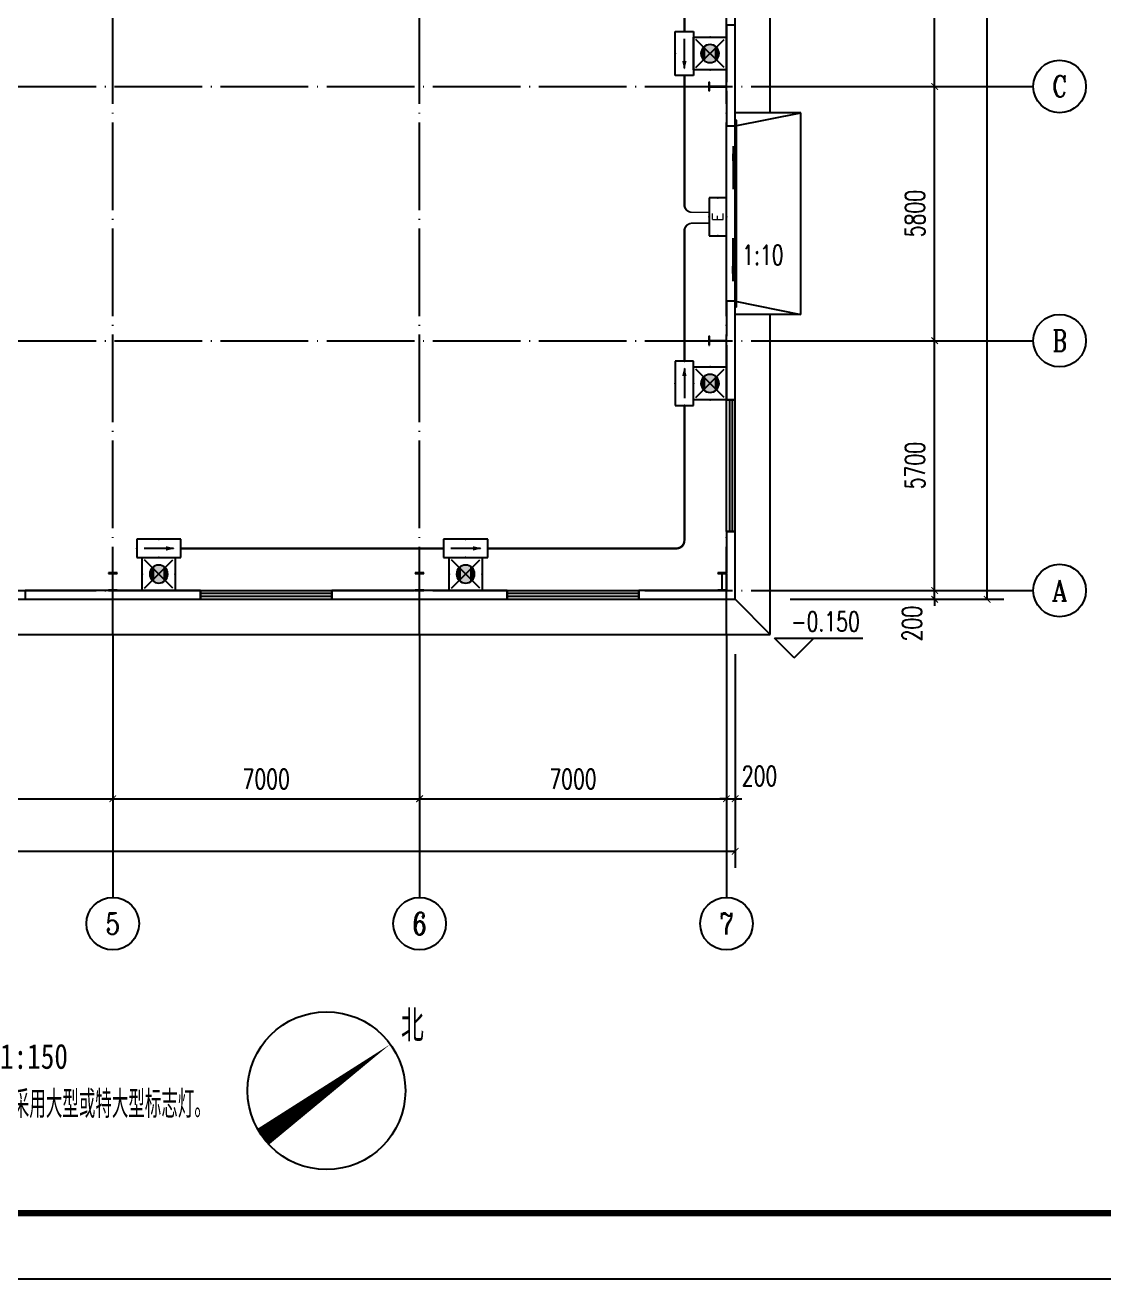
# Model space of a CAD drawing. Extents: x 33088 to 140010, y 13737 to 369010.
# Drawn here: x 81274 to 105885, y 147093 to 175699 of the extents above; entities that cross this region are included whole.
import ezdxf
from ezdxf.enums import TextEntityAlignment as Align

# ---------------------------------------------------------------- set-up
doc = ezdxf.new("R2010")
doc.units = 0
doc.header["$LTSCALE"] = 1000
doc.header["$MEASUREMENT"] = 0
doc.linetypes.add('DOTE', pattern=[2.42, 2, -0.2, 0.02, -0.2])
doc.layers.get('0').update_dxf_attribs({"linetype": 'CONTINUOUS'})
doc.layers.get('DEFPOINTS').update_dxf_attribs({"linetype": 'CONTINUOUS'})
for name, color, linetype in [('AXIS', 3, 'CONTINUOUS'), ('AXIS_TEXT', 7, 'CONTINUOUS'), ('COLUMN', 99, 'CONTINUOUS'), ('DIM_ELEV', 3, 'CONTINUOUS'), ('DIM_SYMB', 3, 'CONTINUOUS'), ('DOTE', 1, 'DOTE'), ('EQUIP-照明', 3, 'CONTINUOUS'), ('GROUND', 2, 'CONTINUOUS'), ('PUB_TEXT', 7, 'CONTINUOUS'), ('PUB_TITLE', 4, 'CONTINUOUS'), ('STAIR', 2, 'CONTINUOUS'), ('TEL_TEXT', 7, 'CONTINUOUS'), ('WALL', 9, 'CONTINUOUS'), ('WINDOW', 99, 'CONTINUOUS'), ('WIRE-照明', 1, 'CONTINUOUS')]:
    doc.layers.add(name, color=color, linetype=linetype)
doc.styles.add('_TCH_AXIS', font='COMPLEX', dxfattribs={"bigfont": 'GBCBIG'})
doc.styles.add('_TCH_DIM', font='SIMPLEX', dxfattribs={"bigfont": 'GBCBIG'})
doc.styles.add('_TEL_DIM', font='SIMPLEX', dxfattribs={"width": 0.8, "height": 3.5, "bigfont": 'HZTXT'})
doc.styles.add('COMPLEX', font='COMPLEX')
doc.styles.add('DIM_FONT', font='SIMPLEX', dxfattribs={"width": 0.7, "bigfont": 'GBCBIG'})
doc.styles.get("Standard").update_dxf_attribs({"font": 'gbenor.shx', "bigfont": 'gbcbig.shx'})
doc.styles.add('STY53', font='COMPLEX', dxfattribs={"width": 0.6, "bigfont": 'HZTXT'})
doc.styles.add('新宋体', font='', dxfattribs={"width": 0.8})
doc.styles.get('新宋体').set_extended_font_data('NSimSun')
doc.dimstyles.new('DIMN150', dxfattribs={"dimscale": 1.5, "dimtxt": 300, "dimasz": 100, "dimexe": 250, "dimexo": 300, "dimgap": 150, "dimtad": 1, "dimdec": 0, "dimzin": 0, "dimtxsty": 'DIM_FONT', "dimblk": 'ARCHTICK', "dimcen": 0.09, "dimclrt": 7, "dimazin": 3, "dimtfac": 1, "dimtdec": 0, "dimtix": 1, "dimtmove": 0, "dimatfit": 3, "dimtolj": 1, "dimtzin": 0})

# ---------------------------------------------------------------- blocks, each defined once
blk = doc.blocks.new('$EQUIP$00001167')
for p, q in [((-0.429, 0.429), (0.429, -0.429)), ((-0.429, -0.429), (0.429, 0.429))]:
    blk.add_line(p, q)
blk.add_lwpolyline([(-0.5, 0.5), (-0.5, -0.5), (0.5, -0.5), (0.5, 0.5)], close=True)
blk.add_circle((0, 0), 0.275)
for p in [(0, 0.5), (-0.5, 0), (0.5, 0), (0, -0.5)]:
    blk.add_point(p)
for points in [[(-0.238, 0.137), (0.238, 0.137), (-0.275, 0), (0.275, 0)], [(-0.238, -0.137), (0.238, -0.137), (-0.275, 0), (0.275, 0)], [(-0.137, 0.238), (0.137, 0.238), (-0.238, 0.137), (0.238, 0.137)], [(0, 0.275), (0, 0.275), (-0.137, 0.238), (0.137, 0.238)], [(-0.137, -0.238), (0.137, -0.238), (-0.238, -0.137), (0.238, -0.137)], [(0, -0.275), (0, -0.275), (-0.137, -0.238), (0.137, -0.238)]]:
    blk.add_solid(points)
at = {"flags": 9}
blk.add_attdef('A', (0, 0), '', height=0.00002, dxfattribs=at)
blk = doc.blocks.new('$EQUIP$00001686')
for p, q in [((0.72, 0.6), (-0.72, 0.6)), ((-0.72, 0.6), (-0.72, 0)), ((0.72, 0), (0.72, 0.6)), ((-0.72, 0), (0.72, 0))]:
    blk.add_line(p, q)
at = {"color": 7}
blk.add_line((-0.48, 0.3), (0.48, 0.3), dxfattribs=at)
for p in [(0, 0.6), (-0.72, 0.3), (0, 0), (0.72, 0.3)]:
    blk.add_point(p)
blk.add_solid([(-0.24, 0.228), (-0.528, 0.3), (-0.24, 0.372)])
blk = doc.blocks.new('_AXISO')
blk.add_circle((0, 0), 0.5)
at = {"layer": 'AXIS_TEXT', "style": 'COMPLEX', "width": 1.041667}
blk.add_attdef('A', text='', height=0.56, dxfattribs=at).set_placement((-0.25, -0.28), (0.25, -0.28), align=Align.FIT)
blk = doc.blocks.new('_ARCHTICK')
at = {"color": 0, "linetype": 'BYBLOCK', "const_width": 0.15}
blk.add_lwpolyline([(-0.5, -0.5), (0.5, 0.5)], dxfattribs=at)
blk = doc.blocks.new('*D74')
at = {"layer": 'AXIS', "color": 0}
for p, q in [((165343, 234065), (165343, 229190)), ((207743, 234065), (207743, 229190)), ((165343, 229565), (207743, 229565))]:
    blk.add_line(p, q, dxfattribs=at)
at = {"layer": 'DEFPOINTS', "color": 0}
for p in [(165343, 234515), (207743, 234515), (207743, 229565)]:
    blk.add_point(p, dxfattribs=at)
at = {"layer": 'AXIS', "color": 0, "xscale": 150, "yscale": 150, "zscale": 150, "rotation": 180}
blk.add_blockref('_ARCHTICK', (165343, 229565), dxfattribs=at)
at = {"layer": 'AXIS', "color": 0, "xscale": 150, "yscale": 150, "zscale": 150}
blk.add_blockref('_ARCHTICK', (207743, 229565), dxfattribs=at)
at = {"layer": 'AXIS', "color": 7, "insert": (186543, 230015), "char_height": 450, "attachment_point": 5, "style": 'DIM_FONT'}
blk.add_mtext('\\A1;42400', dxfattribs=at)
blk = doc.blocks.new('*D79')
at = {"layer": 'AXIS', "color": 0}
for p, q in [((186543, 234065), (186543, 230390)), ((193543, 234065), (193543, 230390)), ((186543, 230765), (193543, 230765))]:
    blk.add_line(p, q, dxfattribs=at)
at = {"layer": 'DEFPOINTS', "color": 0}
for p in [(186543, 234515), (193543, 234515), (193543, 230765)]:
    blk.add_point(p, dxfattribs=at)
at = {"layer": 'AXIS', "color": 0, "xscale": 150, "yscale": 150, "zscale": 150, "rotation": 180}
blk.add_blockref('_ARCHTICK', (186543, 230765), dxfattribs=at)
at = {"layer": 'AXIS', "color": 0, "xscale": 150, "yscale": 150, "zscale": 150}
blk.add_blockref('_ARCHTICK', (193543, 230765), dxfattribs=at)
at = {"layer": 'AXIS', "color": 7, "insert": (190043, 231215), "char_height": 450, "attachment_point": 5, "style": 'DIM_FONT'}
blk.add_mtext('\\A1;7000', dxfattribs=at)
blk = doc.blocks.new('*D80')
at = {"layer": 'AXIS', "color": 0}
for p, q in [((193543, 234065), (193543, 230390)), ((200543, 234065), (200543, 230390)), ((193543, 230765), (200543, 230765))]:
    blk.add_line(p, q, dxfattribs=at)
at = {"layer": 'DEFPOINTS', "color": 0}
for p in [(193543, 234515), (200543, 234515), (200543, 230765)]:
    blk.add_point(p, dxfattribs=at)
at = {"layer": 'AXIS', "color": 0, "xscale": 150, "yscale": 150, "zscale": 150, "rotation": 180}
blk.add_blockref('_ARCHTICK', (193543, 230765), dxfattribs=at)
at = {"layer": 'AXIS', "color": 0, "xscale": 150, "yscale": 150, "zscale": 150}
blk.add_blockref('_ARCHTICK', (200543, 230765), dxfattribs=at)
at = {"layer": 'AXIS', "color": 7, "insert": (197043, 231215), "char_height": 450, "attachment_point": 5, "style": 'DIM_FONT'}
blk.add_mtext('\\A1;7000', dxfattribs=at)
blk = doc.blocks.new('*D81')
at = {"layer": 'AXIS', "color": 0}
for p, q in [((200543, 234065), (200543, 230390)), ((207543, 234065), (207543, 230390)), ((200543, 230765), (207543, 230765))]:
    blk.add_line(p, q, dxfattribs=at)
at = {"layer": 'DEFPOINTS', "color": 0}
for p in [(200543, 234515), (207543, 234515), (207543, 230765)]:
    blk.add_point(p, dxfattribs=at)
at = {"layer": 'AXIS', "color": 0, "xscale": 150, "yscale": 150, "zscale": 150, "rotation": 180}
blk.add_blockref('_ARCHTICK', (200543, 230765), dxfattribs=at)
at = {"layer": 'AXIS', "color": 0, "xscale": 150, "yscale": 150, "zscale": 150}
blk.add_blockref('_ARCHTICK', (207543, 230765), dxfattribs=at)
at = {"layer": 'AXIS', "color": 7, "insert": (204043, 231215), "char_height": 450, "attachment_point": 5, "style": 'DIM_FONT'}
blk.add_mtext('\\A1;7000', dxfattribs=at)
blk = doc.blocks.new('*D82')
at = {"layer": 'AXIS', "color": 0}
for p, q in [((207543, 234065), (207543, 230390)), ((207743, 234065), (207743, 230390)), ((207543, 230765), (207393, 230765)), ((207543, 230765), (207743, 230765)), ((207743, 230765), (207893, 230765))]:
    blk.add_line(p, q, dxfattribs=at)
at = {"layer": 'DEFPOINTS', "color": 0}
for p in [(207543, 234515), (207743, 234515), (207743, 230765)]:
    blk.add_point(p, dxfattribs=at)
at = {"layer": 'AXIS', "color": 0, "xscale": 150, "yscale": 150, "zscale": 150}
blk.add_blockref('_ARCHTICK', (207543, 230765), dxfattribs=at)
at = {"layer": 'AXIS', "color": 0, "xscale": 150, "yscale": 150, "zscale": 150, "rotation": 180}
blk.add_blockref('_ARCHTICK', (207743, 230765), dxfattribs=at)
at = {"layer": 'AXIS', "color": 7, "insert": (208298, 231283), "char_height": 450, "attachment_point": 5, "style": 'DIM_FONT'}
blk.add_mtext('\\A1;200', dxfattribs=at)
blk = doc.blocks.new('*D92')
at = {"layer": 'AXIS', "color": 0}
for p, q in [((208993, 270315), (213868, 270315)), ((213493, 235315), (213493, 270315)), ((208993, 235315), (213868, 235315))]:
    blk.add_line(p, q, dxfattribs=at)
at = {"layer": 'DEFPOINTS', "color": 0}
for p in [(208543, 270315), (213493, 270315), (208543, 235315)]:
    blk.add_point(p, dxfattribs=at)
at = {"layer": 'AXIS', "color": 0, "xscale": 150, "yscale": 150, "zscale": 150}
for p, rotation in [((213493, 270315), 90), ((213493, 235315), 270)]:
    blk.add_blockref('_ARCHTICK', p, dxfattribs=dict(at, rotation=rotation))
at = {"layer": 'AXIS', "color": 7, "insert": (213043, 252815), "char_height": 450, "attachment_point": 5, "rotation": 90, "style": 'DIM_FONT'}
blk.add_mtext('\\A1;35000', dxfattribs=at)
blk = doc.blocks.new('*D93')
at = {"layer": 'AXIS', "color": 0}
for p, q in [((208993, 235515), (212668, 235515)), ((212293, 235515), (212293, 235665)), ((212293, 235315), (212293, 235515)), ((208993, 235315), (212668, 235315)), ((212293, 235315), (212293, 235165))]:
    blk.add_line(p, q, dxfattribs=at)
at = {"layer": 'DEFPOINTS', "color": 0}
for p in [(208543, 235515), (212293, 235515), (208543, 235315)]:
    blk.add_point(p, dxfattribs=at)
at = {"layer": 'AXIS', "color": 0, "xscale": 150, "yscale": 150, "zscale": 150}
for p, rotation in [((212293, 235515), 270), ((212293, 235315), 90)]:
    blk.add_blockref('_ARCHTICK', p, dxfattribs=dict(at, rotation=rotation))
at = {"layer": 'AXIS', "color": 7, "insert": (211776, 234760), "char_height": 450, "attachment_point": 5, "rotation": 90, "style": 'DIM_FONT'}
blk.add_mtext('\\A1;200', dxfattribs=at)
blk = doc.blocks.new('*D94')
at = {"layer": 'AXIS', "color": 0}
for p, q in [((208993, 241215), (212668, 241215)), ((212293, 235515), (212293, 241215)), ((208993, 235515), (212668, 235515))]:
    blk.add_line(p, q, dxfattribs=at)
at = {"layer": 'DEFPOINTS', "color": 0}
for p in [(208543, 241215), (212293, 241215), (208543, 235515)]:
    blk.add_point(p, dxfattribs=at)
at = {"layer": 'AXIS', "color": 0, "xscale": 150, "yscale": 150, "zscale": 150}
for p, rotation in [((212293, 241215), 90), ((212293, 235515), 270)]:
    blk.add_blockref('_ARCHTICK', p, dxfattribs=dict(at, rotation=rotation))
at = {"layer": 'AXIS', "color": 7, "insert": (211843, 238365), "char_height": 450, "attachment_point": 5, "rotation": 90, "style": 'DIM_FONT'}
blk.add_mtext('\\A1;5700', dxfattribs=at)
blk = doc.blocks.new('*D95')
at = {"layer": 'AXIS', "color": 0}
for p, q in [((208993, 247015), (212668, 247015)), ((212293, 241215), (212293, 247015)), ((208993, 241215), (212668, 241215))]:
    blk.add_line(p, q, dxfattribs=at)
at = {"layer": 'DEFPOINTS', "color": 0}
for p in [(208543, 247015), (212293, 247015), (208543, 241215)]:
    blk.add_point(p, dxfattribs=at)
at = {"layer": 'AXIS', "color": 0, "xscale": 150, "yscale": 150, "zscale": 150}
for p, rotation in [((212293, 247015), 90), ((212293, 241215), 270)]:
    blk.add_blockref('_ARCHTICK', p, dxfattribs=dict(at, rotation=rotation))
at = {"layer": 'AXIS', "color": 7, "insert": (211843, 244115), "char_height": 450, "attachment_point": 5, "rotation": 90, "style": 'DIM_FONT'}
blk.add_mtext('\\A1;5800', dxfattribs=at)
blk = doc.blocks.new('*D96')
at = {"layer": 'AXIS', "color": 0}
for p, q in [((208993, 252815), (212668, 252815)), ((212293, 247015), (212293, 252815)), ((208993, 247015), (212668, 247015))]:
    blk.add_line(p, q, dxfattribs=at)
at = {"layer": 'DEFPOINTS', "color": 0}
for p in [(208543, 252815), (212293, 252815), (208543, 247015)]:
    blk.add_point(p, dxfattribs=at)
at = {"layer": 'AXIS', "color": 0, "xscale": 150, "yscale": 150, "zscale": 150}
for p, rotation in [((212293, 252815), 90), ((212293, 247015), 270)]:
    blk.add_blockref('_ARCHTICK', p, dxfattribs=dict(at, rotation=rotation))
at = {"layer": 'AXIS', "color": 7, "insert": (211843, 249915), "char_height": 450, "attachment_point": 5, "rotation": 90, "style": 'DIM_FONT'}
blk.add_mtext('\\A1;5800', dxfattribs=at)
blk = doc.blocks.new('$WINLIB2D$00000001')
for p, q in [((-0.5, 0.5), (0.5, 0.5)), ((-0.5, 0.5), (-0.5, -0.5)), ((0.5, -0.5), (0.5, 0.5)), ((0.5, 0.1667), (-0.5, 0.1667)), ((0.5, -0.1667), (-0.5, -0.1667)), ((-0.5, -0.5), (0.5, -0.5))]:
    blk.add_line(p, q)
blk = doc.blocks.new('$DORLIB2D$00000130')
at = {"color": 0, "linetype": 'CONTINUOUS'}
for p, q in [((-0.5333, 0.6601), (-0.5333, 0.5127)), ((0, 0.6601), (-0.5333, 0.6601)), ((0, 0.5127), (0, 0.6601)), ((0.5333, 0.6601), (0, 0.6601)), ((0.5333, 0.6601), (0.5333, 0.5127)), ((0, 0.5127), (-0.5333, 0.5127)), ((0.5333, 0.5127), (0, 0.5127)), ((-0.3853, 0.2694), (-0.1396, 0.2694)), ((-0.3853, 0.2694), (-0.2999, 0.2144)), ((-0.2999, 0.2144), (-0.2999, 0.2694)), ((0.3853, 0.2694), (0.1396, 0.2694)), ((0.2999, 0.2144), (0.2999, 0.2694)), ((0.3853, 0.2694), (0.2999, 0.2144))]:
    blk.add_line(p, q, dxfattribs=at)
blk = doc.blocks.new('$EQUIP$00001776')
for p, q in [((0.72, 0.66), (-0.72, 0.66)), ((-0.72, 0.66), (-0.72, 0)), ((0.72, 0), (0.72, 0.66)), ((-0.72, 0), (0.72, 0))]:
    blk.add_line(p, q)
for p in [(0, 0.66), (-0.72, 0.33), (0, 0), (0.72, 0.33)]:
    blk.add_point(p)
blk = doc.blocks.new('DF212R')
at = {"layer": 'AXIS', "color": 8}
for p, q in [((208543.5, 247015), (214543.5, 247015)), ((208543.5, 241215), (214543.5, 241215)), ((208543.5, 235515), (214543.5, 235515)), ((193543.5, 234515), (193543.5, 228515)), ((200543.5, 234515), (200543.5, 228515)), ((207543.5, 234515), (207543.5, 228515))]:
    blk.add_line(p, q, dxfattribs=at)
at = {"layer": 'COLUMN', "color": 8}
for p, q in [((207153.5, 247115), (207143.5, 247115)), ((207143.5, 247115), (207143.5, 246915)), ((207143.5, 246915), (207153.5, 246915)), ((207153.5, 247018.9), (207153.5, 247115)), ((207158.5, 247013.9), (207153.5, 247018.9)), ((207153.5, 247002.9), (207158.5, 247007.9)), ((207153.5, 246915), (207153.5, 247002.9)), ((207528.5, 247013.9), (207158.5, 247013.9)), ((207158.5, 247007.9), (207528.5, 247007.9)), ((207533.5, 247018.9), (207528.5, 247013.9)), ((207528.5, 247007.9), (207533.5, 247002.9)), ((207543.5, 247115), (207533.5, 247115)), ((207533.5, 247115), (207533.5, 247018.9)), ((207533.5, 247002.9), (207533.5, 246915)), ((207533.5, 246915), (207543.5, 246915)), ((207543.5, 246915), (207543.5, 247115)), ((207153.5, 241315), (207143.5, 241315)), ((207143.5, 241315), (207143.5, 241115)), ((207153.5, 241218.9), (207153.5, 241315)), ((207158.5, 241213.9), (207153.5, 241218.9)), ((207153.5, 241202.9), (207158.5, 241207.9)), ((207153.5, 241115), (207153.5, 241202.9)), ((207528.5, 241213.9), (207158.5, 241213.9)), ((207158.5, 241207.9), (207528.5, 241207.9)), ((207533.5, 241218.9), (207528.5, 241213.9)), ((207528.5, 241207.9), (207533.5, 241202.9)), ((207543.5, 241315), (207533.5, 241315)), ((207533.5, 241315), (207533.5, 241218.9)), ((207533.5, 241202.9), (207533.5, 241115)), ((207543.5, 241115), (207543.5, 241315)), ((207143.5, 241115), (207153.5, 241115)), ((207533.5, 241115), (207543.5, 241115)), ((193643.5, 235915), (193443.5, 235915)), ((193443.5, 235915), (193443.5, 235905)), ((193443.5, 235905), (193531.3, 235905)), ((193531.3, 235905), (193536.3, 235900)), ((193536.3, 235900), (193536.3, 235530)), ((193542.3, 235900), (193547.3, 235905)), ((193542.3, 235530), (193542.3, 235900)), ((193547.3, 235905), (193643.5, 235905)), ((193643.5, 235905), (193643.5, 235915)), ((200643.5, 235915), (200443.5, 235915)), ((200443.5, 235915), (200443.5, 235905)), ((200443.5, 235905), (200531.3, 235905)), ((200531.3, 235905), (200536.3, 235900)), ((200536.3, 235900), (200536.3, 235530)), ((200542.3, 235900), (200547.3, 235905)), ((200542.3, 235530), (200542.3, 235900)), ((200547.3, 235905), (200643.5, 235905)), ((200643.5, 235905), (200643.5, 235915)), ((207543.5, 235915), (207343.5, 235915)), ((207343.5, 235915), (207343.5, 235905)), ((207343.5, 235905), (207431.3, 235905)), ((207431.3, 235905), (207436.3, 235900)), ((207436.3, 235900), (207436.3, 235530)), ((207442.3, 235900), (207447.3, 235905)), ((207442.3, 235530), (207442.3, 235900)), ((207447.3, 235905), (207543.5, 235905)), ((207543.5, 235905), (207543.5, 235915)), ((193531.3, 235525), (193443.5, 235525)), ((193443.5, 235525), (193443.5, 235515)), ((193443.5, 235515), (193643.5, 235515)), ((193536.3, 235530), (193531.3, 235525)), ((193547.3, 235525), (193542.3, 235530)), ((193643.5, 235525), (193547.3, 235525)), ((193643.5, 235515), (193643.5, 235525)), ((200531.3, 235525), (200443.5, 235525)), ((200443.5, 235525), (200443.5, 235515)), ((200443.5, 235515), (200643.5, 235515)), ((200536.3, 235530), (200531.3, 235525)), ((200547.3, 235525), (200542.3, 235530)), ((200643.5, 235525), (200547.3, 235525)), ((200643.5, 235515), (200643.5, 235525)), ((207431.3, 235525), (207343.5, 235525)), ((207343.5, 235525), (207343.5, 235515)), ((207343.5, 235515), (207543.5, 235515)), ((207436.3, 235530), (207431.3, 235525)), ((207447.3, 235525), (207442.3, 235530)), ((207543.5, 235525), (207447.3, 235525)), ((207543.5, 235515), (207543.5, 235525))]:
    blk.add_line(p, q, dxfattribs=at)
at = {"layer": 'DIM_ELEV', "color": 8}
for p, q in [((209086, 233977.8), (208636, 234427.8)), ((208636, 234427.8), (210655.8, 234427.8)), ((209086, 233977.8), (209536, 234427.8))]:
    blk.add_line(p, q, dxfattribs=at)
at = {"layer": 'DIM_SYMB', "color": 8}
blk.add_lwpolyline([(207879.9, 242791.5, 0, 0, 0), (208387.1, 242791.5, 120, 0, 0), (208837.1, 242791.5, 0, 0, 0)], format="xyseb", dxfattribs=at)
at = {"layer": 'DOTE', "color": 8}
for p, q in [((193543.5, 234515), (193543.5, 271115)), ((200543.5, 234515), (200543.5, 271115)), ((207543.5, 234515), (207543.5, 271115)), ((164543.5, 247015), (208543.5, 247015)), ((164543.5, 241215), (208543.5, 241215)), ((164543.5, 235515), (208543.5, 235515))]:
    blk.add_line(p, q, dxfattribs=at)
at = {"layer": 'GROUND', "color": 8}
for p, q in [((208543.5, 246414.6), (208543.5, 271115)), ((207743.5, 246414.6), (207743.5, 270315)), ((207743.5, 235315), (207743.5, 241814.6)), ((208543.5, 234515), (208543.5, 241814.6)), ((165343.5, 235315), (207743.5, 235315)), ((207743.5, 235315), (208543.5, 234515)), ((164543.5, 234515), (208543.5, 234515))]:
    blk.add_line(p, q, dxfattribs=at)
at = {"layer": 'STAIR', "color": 8}
for p, q in [((209243.5, 246414.6), (207743.5, 246414.6)), ((207743.5, 241814.6), (207743.5, 246414.6)), ((207743.5, 246114.6), (209243.5, 246414.6)), ((209243.5, 241814.6), (209243.5, 246414.6)), ((207743.5, 242114.6), (209243.5, 241814.6)), ((209243.5, 241814.6), (207743.5, 241814.6))]:
    blk.add_line(p, q, dxfattribs=at)
at = {"layer": 'WALL', "color": 8}
for p, q in [((207743.5, 248415), (207543.5, 248415)), ((207543.5, 248415), (207543.5, 247115)), ((207743.5, 247013), (207743.5, 248415)), ((207543.5, 246915), (207543.5, 246115)), ((207743.5, 246115), (207743.5, 247013)), ((207543.5, 246115), (207743.5, 246115)), ((207743.5, 242115), (207543.5, 242115)), ((207543.5, 242115), (207543.5, 241315)), ((207743.5, 241213), (207743.5, 242115)), ((207743.5, 239865), (207743.5, 241213)), ((207543.5, 241115), (207543.5, 239865)), ((207543.5, 239865), (207743.5, 239865)), ((207743.5, 236865), (207543.5, 236865)), ((207543.5, 236865), (207543.5, 235915)), ((207743.5, 235315), (207743.5, 236865)), ((207543.5, 235905), (207543.5, 235525)), ((193443.5, 235515), (191543.5, 235515)), ((191543.5, 235515), (191543.5, 235315)), ((195543.5, 235515), (193643.5, 235515)), ((195543.5, 235315), (195543.5, 235515)), ((200443.5, 235515), (198543.5, 235515)), ((198543.5, 235515), (198543.5, 235315)), ((202543.5, 235515), (200643.5, 235515)), ((202543.5, 235315), (202543.5, 235515)), ((207343.5, 235515), (205543.5, 235515)), ((205543.5, 235515), (205543.5, 235315)), ((191543.5, 235315), (193541.4, 235315)), ((193541.4, 235315), (195543.5, 235315)), ((198543.5, 235315), (200541.4, 235315)), ((200541.4, 235315), (202543.5, 235315)), ((205543.5, 235315), (207743.5, 235315))]:
    blk.add_line(p, q, dxfattribs=at)
at = {"layer": 'AXIS', "color": 8}
ref = blk.add_blockref('_AXISO', (215143.5, 247015), dxfattribs=dict(at, xscale=1200, yscale=1200, zscale=1200))
ref.add_attrib('A', 'C', dxfattribs={"layer": 'AXIS_TEXT', "color": 8, "height": 480.7, "style": '_TCH_AXIS'}).set_placement((214971.8, 246774.7), (215315.2, 246774.7), align=Align.FIT)
ref = blk.add_blockref('_AXISO', (215143.5, 241215), dxfattribs=dict(at, xscale=1200, yscale=1200, zscale=1200))
ref.add_attrib('A', 'B', dxfattribs={"layer": 'AXIS_TEXT', "color": 8, "height": 493.2, "style": '_TCH_AXIS', "width": 0.823529}).set_placement((214979.1, 240968.5), (215307.9, 240968.5), align=Align.FIT)
ref = blk.add_blockref('_AXISO', (215143.5, 235515), dxfattribs=dict(at, xscale=1200, yscale=1200, zscale=1200))
ref.add_attrib('A', 'A', dxfattribs={"layer": 'AXIS_TEXT', "color": 8, "height": 468.8, "style": '_TCH_AXIS', "width": 0.888889}).set_placement((214964.9, 235280.7), (215322.1, 235280.7), align=Align.FIT)
ref = blk.add_blockref('_AXISO', (193543.5, 227915), dxfattribs=dict(at, xscale=1200, yscale=1200, zscale=1200))
ref.add_attrib('A', '5', dxfattribs={"layer": 'AXIS_TEXT', "color": 8, "height": 493.2, "style": '_TCH_AXIS'}).set_placement((193379.1, 227668.5), (193707.9, 227668.5), align=Align.FIT)
ref = blk.add_blockref('_AXISO', (200543.5, 227915), dxfattribs=dict(at, xscale=1200, yscale=1200, zscale=1200))
ref.add_attrib('A', '6', dxfattribs={"layer": 'AXIS_TEXT', "color": 8, "height": 506.1, "style": '_TCH_AXIS', "width": 0.928571}).set_placement((200386.8, 227662), (200700.1, 227662), align=Align.FIT)
ref = blk.add_blockref('_AXISO', (207543.5, 227915), dxfattribs=dict(at, xscale=1200, yscale=1200, zscale=1200))
ref.add_attrib('A', '7', dxfattribs={"layer": 'AXIS_TEXT', "color": 8, "height": 493.2, "style": '_TCH_AXIS'}).set_placement((207379.1, 227668.5), (207707.9, 227668.5), align=Align.FIT)
at = {"layer": 'WINDOW', "color": 8, "rotation": 90}
for name, p, xscale, yscale, zscale in [('$DORLIB2D$00000130', (207643.5, 244115), -4000, -200, -4000), ('$WINLIB2D$00000001', (207643.5, 238365), 3000, 200, 3000)]:
    blk.add_blockref(name, p, dxfattribs=dict(at, xscale=xscale, yscale=yscale, zscale=zscale))
at = {"layer": 'WINDOW', "color": 8, "xscale": 3000, "yscale": 200, "zscale": 3000}
for p in [(197043.5, 235415), (204043.5, 235415)]:
    blk.add_blockref('$WINLIB2D$00000001', p, dxfattribs=at)
at = {"layer": 'PUB_TEXT', "color": 8, "style": '_TCH_DIM', "width": 0.705882}
blk.add_text('1:10', height=446.25, dxfattribs=at).set_placement((207901, 242949))
at = {"layer": 'PUB_TEXT', "color": 7, "style": '_TCH_DIM', "width": 0.705882}
blk.add_text('-0.150', height=446.25, dxfattribs=at).set_placement((209020.8, 234585.3))
at = {"layer": 'AXIS', "color": 8}
for p1, p2, distance, picture, middle in [((208543.5, 235315), (208543.5, 270315), -4950, '*D92', (213043.5, 252815)), ((208543.5, 247015), (208543.5, 252815), -3750, '*D96', (211843.5, 249915)), ((208543.5, 241215), (208543.5, 247015), -3750, '*D95', (211843.5, 244115)), ((208543.5, 235515), (208543.5, 241215), -3750, '*D94', (211843.5, 238365)), ((165343.5, 234515), (207743.5, 234515), -4950, '*D74', (186543.5, 230015)), ((186543.5, 234515), (193543.5, 234515), -3750, '*D79', (190043.5, 231215)), ((193543.5, 234515), (200543.5, 234515), -3750, '*D80', (197043.5, 231215)), ((200543.5, 234515), (207543.5, 234515), -3750, '*D81', (204043.5, 231215))]:
    dim = blk.add_aligned_dim(p1=p1, p2=p2, distance=distance, dimstyle='DIMN150', dxfattribs=at)
    dim.commit()
    dim.dimension.update_dxf_attribs({"geometry": picture, "text_midpoint": middle})
for base, p1, p2, angle, picture, middle in [((212293.5, 235515), (208543.5, 235315), (208543.5, 235515), 90, '*D93', (211776, 234760)), ((207743.5, 230765), (207543.5, 234515), (207743.5, 234515), 0, '*D82', (208298.5, 231282.5))]:
    dim = blk.add_linear_dim(base=base, p1=p1, p2=p2, angle=angle, dimstyle='DIMN150', dxfattribs=at)
    dim.commit()
    dim.dimension.update_dxf_attribs({"geometry": picture, "text_midpoint": middle, "dimtype": 161})

msp = doc.modelspace()

# ---------------------------------------------------------------- linework, layer by layer
at = {"layer": 'DIM_SYMB'}
msp.add_lwpolyline([(86694, 150328, 450, 0, 0), (89605, 152446, 0, 0, 0)], format="xyseb", dxfattribs=at)
msp.add_circle((88150, 151387), 1800, dxfattribs=at)
at = {"layer": 'PUB_TITLE'}
msp.add_lwpolyline([(33293, 147093), (122393, 147093), (122393, 210093), (33293, 210093)], close=True, dxfattribs=at)
at = {"layer": 'PUB_TITLE', "const_width": 150}
msp.add_lwpolyline([(37043, 148593), (120893, 148593), (120893, 208593), (37043, 208593)], close=True, dxfattribs=at)
at = {"layer": 'WIRE-照明', "linetype": 'CONTINUOUS', "const_width": 52.5}
for points in [[(96314, 184370), (96314, 175553)], [(90820, 163759), (84828, 163759)]]:
    msp.add_lwpolyline(points, dxfattribs=at)
at = {"layer": 'WIRE-照明', "linetype": 'CONTINUOUS'}
for points in [[(96314, 174545, 52.5, 52.5, 0), (96314, 171605, 52.5, 35, 0.414214), (96494, 171425, 35, 35, 0), (96878, 171425, 35, 35, 0)], [(96878, 171178, 35, 35, 0), (96494, 171178, 35, 52.5, 0.414214), (96314, 170998, 52.5, 52.5, 0), (96314, 168028, 52.5, 52.5, 0)]]:
    msp.add_lwpolyline(points, format="xyseb", dxfattribs=at)
at = {"layer": 'WIRE-照明', "linetype": 'CONTINUOUS', "const_width": 52.5}
msp.add_lwpolyline([(96314, 167020), (96314, 163939, -0.414214), (96134, 163759), (91828, 163759)], format="xyb", dxfattribs=at)

# ---------------------------------------------------------------- block references
msp.add_blockref('DF212R', (-110269, -72717))
at = {"layer": 'EQUIP-照明'}
for name, p, xscale, yscale, zscale, rotation in [('$EQUIP$00001686', (96104, 175049), -700, 700, 700, 270), ('$EQUIP$00001167', (96899, 175049), -750, 750, 750, 270), ('$EQUIP$00001686', (96104, 167524), 700, 700, 700, 270), ('$EQUIP$00001167', (96899, 167524), -750, 750, 750, 270), ('$EQUIP$00001686', (84324, 163969), 700, 700, 700, 180), ('$EQUIP$00001686', (91324, 163969), 700, 700, 700, 180), ('$EQUIP$00001167', (84324, 163174), -750, 750, 750, 270), ('$EQUIP$00001167', (91324, 163174), -750, 750, 750, 270)]:
    msp.add_blockref(name, p, dxfattribs=dict(at, xscale=xscale, yscale=yscale, zscale=zscale, rotation=rotation))
ref = msp.add_blockref('$EQUIP$00001776', (97274, 171322), dxfattribs=dict(at, xscale=600, yscale=600, zscale=600, rotation=90))
ref.add_attrib('$TEXT$', 'E', dxfattribs={"layer": '0', "color": 7, "height": 240, "rotation": 90, "style": '_TEL_DIM'}).set_placement((97076, 171322), align=Align.MIDDLE_CENTER)

# ---------------------------------------------------------------- texts
at = {"layer": 'PUB_TEXT', "style": '_TCH_DIM'}
msp.add_text('北', height=723, dxfattribs=at).set_placement((89850, 152504))
at = {"layer": 'TEL_TEXT', "color": 1, "style": '新宋体', "width": 0.8}
msp.add_text('1:150', height=569.6, dxfattribs=at).set_placement((80702, 151886))
at = {"layer": 'WIRE-照明', "color": 3, "linetype": 'CONTINUOUS', "style": 'STY53', "width": 0.6}
msp.add_text('注：1.车间内设备工艺布置后，沿疏散走道地面设灯光疏散指示标志厂房室内高度大于4.5米，应采用大型或特大型标志灯。', height=627.26, dxfattribs=at).set_placement((64715, 150764))

doc.saveas('drawing.dxf')
